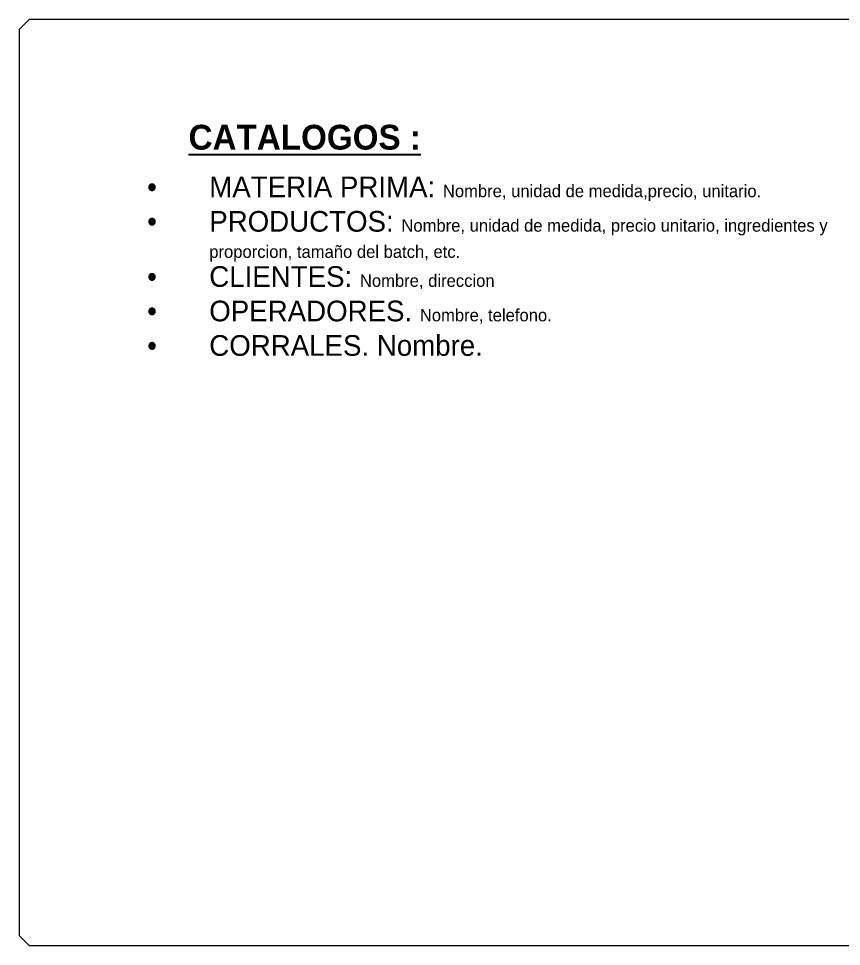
# Model space of a CAD drawing. Header units: inches. Extents: x -1.4 to 77.6, y 0 to 67.4.
# Drawn here: x 44.14 to 64.03, y 0.02 to 22.44 of the extents above; entities that cross this region are included whole.
import ezdxf
from ezdxf.enums import TextEntityAlignment as Align

# ---------------------------------------------------------------- set-up
doc = ezdxf.new("R2010")
doc.units = ezdxf.units.IN
doc.header["$MEASUREMENT"] = 0
doc.layers.add('TITLE', color=7, linetype='Continuous')
doc.styles.add('ITALIC', font='ITALIC')
doc.styles.add('SIMPLEX', font='SIMPLEX')

# ---------------------------------------------------------------- blocks, each defined once
blk = doc.blocks.new('NO_NUM_acade_title')
at = {"layer": 'TITLE', "const_width": 0.0312}
blk.add_lwpolyline([(30.594, 0.281), (30.594, 22.177), (30.344, 22.427), (0.281, 22.427), (0.031, 22.177), (0.031, 0.281), (0.281, 0.031), (30.344, 0.031)], close=True, dxfattribs=at)
at = {"layer": 'TITLE', "color": 1, "style": 'ITALIC'}
for tag, height, p in [('TITLE#1', 0.125, (32.156, 3.406)), ('TITLE#2', 0.125, (32.156, 3.204)), ('TITLE#3', 0.125, (32.156, 3.001)), ('TITLE#4', 0.125, (32.156, 2.799)), ('DWG#', 0.2, (32.156, 0.826))]:
    blk.add_attdef(tag, text='', height=height, dxfattribs=at).set_placement(p, align=Align.CENTER)
at = {"layer": 'TITLE', "color": 1, "style": 'SIMPLEX'}
blk.add_attdef('CAD#', (30.826, 1.958), '', height=0.0938, rotation=90, dxfattribs=at)
at = {"layer": 'TITLE', "color": 1}
for tag, p, height, style in [('ENGINEER', (31.237, 1.958), 0.0938, 'ITALIC'), ('CHKDBY', (32.424, 1.958), 0.0938, 'ITALIC'), ('JOB#', (31.464, 1.644), 0.0938, 'SIMPLEX'), ('DRAWNBY', (32.494, 1.644), 0.0938, 'ITALIC'), ('SCALE', (31.353, 1.344), 0.0938, 'SIMPLEX'), ('DATE', (32.408, 1.344), 0.0938, 'SIMPLEX'), ('SHTS', (32.532, 0.25), 0.2, 'ITALIC')]:
    blk.add_attdef(tag, p, '', height=height, dxfattribs=dict(at, style=style))
at = {"layer": 'TITLE', "color": 1, "style": 'ITALIC'}
blk.add_attdef('SH#', text='', height=0.2, dxfattribs=at).set_placement((31.881, 0.25), align=Align.RIGHT)
at = {"layer": 'TITLE', "color": 7, "flags": 9}
blk.add_attdef('WD_TB', (31.219, 0.031), '', height=0.125, dxfattribs=at)

msp = doc.modelspace()

# ---------------------------------------------------------------- block references
msp.add_blockref('NO_NUM_acade_title', (44.125, 0))

# ---------------------------------------------------------------- texts
at = {"attachment_point": 1}
for s, width, insert, char_height in [('{\\fCentury Gothic|b1|i0|c0|p34;\\LCATALOGOS :}', 11.75, (48.25, 19.875), 0.6), ('\\pi-1.5,l1.5,t1.5;{\\fSymbol|b0|i0|c2|p18;·^I\\fCentury Gothic|b0|i0|c0|p34;MATERIA PRIMA: \\H0.6x;Nombre, unidad de medida,precio, unitario.\\H1.66667x;\\P\\fSymbol|b0|i0|c2|p18;·^I\\fCentury Gothic|b0|i0|c0|p34;PRODUCTOS: \\H0.6x;Nombre, unidad de medida, precio unitario, ingredientes y proporcion, tamaño del batch, etc.\\P\\fSymbol|b0|i0|c2|p18;\\H1.66667x;·^I\\fCentury Gothic|b0|i0|c0|p34;CLIENTES: \\H0.6x;Nombre, direccion\\H1.66667x;\\P\\fSymbol|b0|i0|c2|p18;·^I\\fCentury Gothic|b0|i0|c0|p34;OPERADORES. \\H0.6x;Nombre, telefono.\\P\\fSymbol|b0|i0|c2|p18;\\H1.66668x;·^I\\fCentury Gothic|b0|i0|c0|p34;CORRALES. Nombre.}', 16.48398, (47.25, 18.625), 0.5)]:
    msp.add_mtext_dynamic_manual_height_columns(s, width=width, gutter_width=1, heights=[0], dxfattribs=dict(at, insert=insert, char_height=char_height))

doc.saveas('drawing.dxf')
